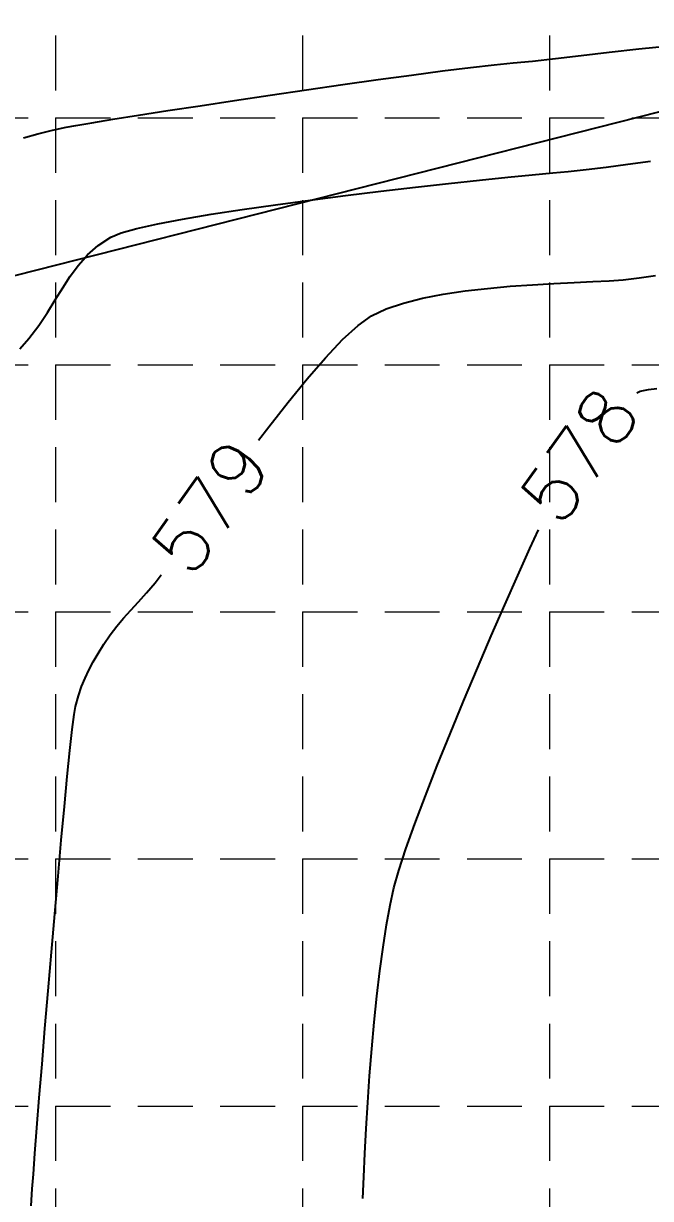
# Model space of a CAD drawing. Header units: inches. Extents: x 2547543 to 2548696, y 7125653 to 7126375.
# Drawn here: x 2548405.2 to 2548451, y 7126151.6 to 7126237.3 of the extents above; entities that cross this region are included whole.
import ezdxf

# ---------------------------------------------------------------- set-up
doc = ezdxf.new("R2010")
doc.units = ezdxf.units.IN
doc.header["$MEASUREMENT"] = 0
doc.linetypes.add('HIDDEN', pattern=[0.375, 0.25, -0.125])
for name, color, linetype in [('CONT-MJR', 6, 'Continuous'), ('CONT-MNR', 14, 'Continuous'), ('GRID', 254, 'HIDDEN'), ('V-AREA', 6, 'Continuous')]:
    doc.layers.add(name, color=color, linetype=linetype)
doc.styles.add('L80', font='simplex', dxfattribs={"height": 3.2})

msp = doc.modelspace()

# ---------------------------------------------------------------- linework, layer by layer
at = {"layer": 'CONT-MJR', "color": 35, "elevation": 580}
for points in [[(2548446.255169621, 7126226.609303651), (2548447.711519725, 7126226.790091434)], [(2548442.337593412, 7126226.236404806), (2548443.824650587, 7126226.378169578)], [(2548431.29226297, 7126225.030683422), (2548433.812161945, 7126225.325156872)], [(2548416.847821386, 7126223.002426908), (2548418.919117273, 7126223.352204845)], [(2548421.193060133, 7126223.702458242), (2548423.618498049, 7126224.049309946)], [(2548413.517778197, 7126222.319806006), (2548415.030324389, 7126222.657001579)], [(2548415.030324389, 7126222.657001579), (2548416.847821386, 7126223.002426908)], [(2548411.612145901, 7126221.685612729), (2548412.361334729, 7126221.99471734)], [(2548409.253165731, 7126219.652303386), (2548409.920570822, 7126220.398351076)], [(2548407.561410586, 7126217.112803344), (2548408.107174751, 7126218.000503647)], [(2548406.356399212, 7126215.258931235), (2548406.989015119, 7126216.19593725)]]:
    msp.add_lwpolyline(points, dxfattribs=at)
at = {"layer": 'CONT-MJR', "color": 35, "extrusion": (0.1333979245013278, -0.9910625579340278, 0), "elevation": -6722578.915589122}
msp.add_lwpolyline([(3476294.971063815, 580), (3476296.561677674, 580)], dxfattribs=at)
at = {"layer": 'CONT-MJR', "color": 35, "extrusion": (0.1344549549377692, -0.9909197066829797, 0), "elevation": -6718867.136683538}
msp.add_lwpolyline([(3483465.151347059, 580), (3483466.8302209, 580)], dxfattribs=at)
at = {"layer": 'CONT-MJR', "color": 35, "extrusion": (0.1038733500837475, -0.9945905324013392, 0), "elevation": -6822961.910839591}
msp.add_lwpolyline([(3274877.744234126, 580), (3274879.809053343, 580)], dxfattribs=at)
at = {"layer": 'CONT-MJR', "color": 35, "extrusion": (0.09976036649451597, -0.9950114920325693, 0), "elevation": -6836443.458458328}
msp.add_lwpolyline([(3246642.548821076, 580), (3246644.353754368, 580)], dxfattribs=at)
at = {"layer": 'CONT-MJR', "color": 35, "extrusion": (0.08802316431630572, -0.9961184279711649, 0), "elevation": -6874243.327660838}
msp.add_lwpolyline([(3165824.851824577, 580.0000000000009), (3165825.98324935, 580.0000000000009)], dxfattribs=at)
at = {"layer": 'CONT-MJR', "color": 35, "extrusion": (0.1004059464434858, -0.9949465543026862, 0), "elevation": -6834335.451896122}
msp.add_lwpolyline([(3251082.037577963, 580.0000000000009), (3251083.347684485, 580.0000000000009)], dxfattribs=at)
at = {"layer": 'CONT-MJR', "color": 35, "extrusion": (0.120903013814094, -0.992664324558241, 0), "elevation": -6765836.33300065}
msp.add_lwpolyline([(3391316.31871852, 580), (3391318.910744365, 580)], dxfattribs=at)
at = {"layer": 'CONT-MJR', "color": 35, "extrusion": (0.1117651733068837, -0.9937346456854981, 0), "elevation": -6796750.851892388}
msp.add_lwpolyline([(3328930.779871755, 580.0000000000009), (3328933.210736432, 580.0000000000009)], dxfattribs=at)
at = {"layer": 'CONT-MJR', "color": 35, "extrusion": (0.1077746751121892, -0.9941753464074947, 0), "elevation": -6810060.91482434}
msp.add_lwpolyline([(3301619.118042797, 580), (3301621.39150292, 580)], dxfattribs=at)
at = {"layer": 'CONT-MJR', "color": 35, "extrusion": (0.1332439268777021, -0.9910832739735898, 0), "elevation": -6723119.49158287}
msp.add_lwpolyline([(3475226.099433045, 580), (3475228.647938426, 580)], dxfattribs=at)
at = {"layer": 'CONT-MJR', "color": 35, "extrusion": (0.1265170359187437, -0.9919644346559686, 0), "elevation": -6746541.82511769}
msp.add_lwpolyline([(3429536.886445627, 580.0000000000009), (3429539.482276876, 580.0000000000009)], dxfattribs=at)
at = {"layer": 'CONT-MJR', "color": 35, "extrusion": (0.1522338253631376, -0.9883445059367234, 0), "elevation": -6655208.137544627}
msp.add_lwpolyline([(3603568.078833025, 580.0000000000009), (3603570.379592373, 580.0000000000009)], dxfattribs=at)
at = {"layer": 'CONT-MJR', "color": 35, "extrusion": (0.5518747907306804, -0.8339269844272746, 0), "elevation": -4536344.435494619}
msp.add_lwpolyline([(6057970.213293433, 580.0000000000009), (6057971.312244242, 580.0000000000009)], dxfattribs=at)
at = {"layer": 'CONT-MJR', "color": 35, "extrusion": (0.2706213282436881, -0.9626858764413355, 0), "elevation": -6170658.528562946}
msp.add_lwpolyline([(4381828.24917525, 580.0000000000005), (4381829.450442969, 580.0000000000005)], dxfattribs=at)
at = {"layer": 'CONT-MJR', "color": 35, "extrusion": (0.6598975830102467, -0.7513555615933343, 0), "elevation": -3672635.782336927}
msp.add_lwpolyline([(6617337.583910706, 580.0000000000009), (6617338.615553226, 580.0000000000009)], dxfattribs=at)
at = {"layer": 'CONT-MJR', "color": 35, "extrusion": (0.8040462029059195, -0.5945668201241749, 0), "elevation": -2187974.974718212}
msp.add_lwpolyline([(7245008.44072069, 580.0000000000009), (7245009.438537853, 580.0000000000009)], dxfattribs=at)
at = {"layer": 'CONT-MJR', "color": 35, "extrusion": (0.8381994428956618, -0.545363817950368, 0), "elevation": -1750307.200596642}
msp.add_lwpolyline([(7363001.532999687, 580), (7363002.546491936, 580)], dxfattribs=at)
at = {"layer": 'CONT-MJR', "color": 35, "extrusion": (0.8482667434685299, -0.5295691946528758, 0), "elevation": -1612095.674200473}
msp.add_lwpolyline([(7394490.042600883, 580.0000000000009), (7394491.123470905, 580.0000000000009)], dxfattribs=at)
at = {"layer": 'CONT-MJR', "color": 35, "extrusion": (0.7937949342761816, -0.6081854999237262, 0), "elevation": -2311148.733630263}
msp.add_lwpolyline([(7206656.172562353, 580.0000000000009), (7206657.366976701, 580.0000000000009)], dxfattribs=at)
at = {"layer": 'CONT-MJR', "color": 35, "extrusion": (0.7625198360403548, -0.6469648364826257, 0), "elevation": -2667200.233202218}
msp.add_lwpolyline([(7082607.593414387, 580), (7082608.599555524, 580)], dxfattribs=at)
at = {"layer": 'CONT-MNR', "color": 35, "extrusion": (0.1126291391195355, -0.9936370952320531, 0), "elevation": -6793862.099061376}
msp.add_lwpolyline([(3334854.132506576, 581.0000000000005), (3334856.31161474, 581.0000000000005)], dxfattribs=at)
at = {"layer": 'CONT-MNR', "color": 35}
for points, elevation in [([(2548450.098975027, 7126235.396983), (2548452.346134892, 7126235.634119295)], 581), ([(2548440.947174645, 7126234.374520456), (2548442.357127932, 7126234.509310332)], 581), ([(2548442.357127932, 7126234.509310332), (2548444.020046693, 7126234.693333559)], 581), ([(2548435.801753579, 7126233.791363034), (2548437.829473641, 7126234.043402964)], 581), ([(2548431.090475849, 7126233.159878971), (2548433.536627547, 7126233.493817827)], 581), ([(2548420.623218471, 7126231.642419728), (2548423.229669797, 7126232.030816848)], 581), ([(2548423.229669797, 7126232.030816848), (2548425.880616671, 7126232.41926685)], 581), ([(2548418.117642997, 7126231.263187123), (2548420.623218471, 7126231.642419728)], 581), ([(2548413.634640816, 7126230.568661989), (2548415.769323677, 7126230.902230667)], 581), ([(2548440.716530995, 7126218.101467543), (2548442.341726215, 7126218.217706298)], 579), ([(2548442.341726215, 7126218.217706298), (2548443.911278522, 7126218.309144503)], 579), ([(2548443.911278522, 7126218.309144503), (2548445.391344617, 7126218.383487658)], 579), ([(2548446.748081204, 7126218.448441268), (2548447.947644984, 7126218.511710839)], 579), ([(2548447.947644984, 7126218.511710839), (2548448.956192659, 7126218.581001876)], 579), ([(2548435.845520837, 7126217.526892916), (2548437.434585009, 7126217.763766357)], 579), ([(2548432.940426628, 7126216.878572823), (2548434.336186944, 7126217.234396907)], 579), ([(2548427.261867954, 7126212.901333103), (2548428.511539588, 7126214.215428012)], 579), ([(2548450.810615949, 7126210.59012988), (2548451.417152122, 7126210.652517431)], 578), ([(2548423.123542725, 7126207.857092348), (2548424.535998227, 7126209.664411703)], 579), ([(2548449.950657302, 7126210.341094577), (2548450.207608785, 7126210.451554988)], 578), ([(2548414.842414447, 7126196.489400622), (2548415.286623245, 7126197.070828212)], 579), ([(2548415.286623245, 7126197.070828212), (2548415.295534299, 7126197.083162761)], 579), ([(2548440.336549818, 7126194.904065263), (2548441.283004371, 7126197.040274588)], 578), ([(2548414.22389197, 7126195.764967759), (2548414.842414447, 7126196.489400622)], 579), ([(2548413.636299887, 7126195.11249946), (2548414.22389197, 7126195.764967759)], 579), ([(2548411.099083413, 7126192.030437631), (2548411.55911437, 7126192.708449733)], 579), ([(2548438.337096062, 7126190.276288682), (2548439.347021357, 7126192.632913327)], 578), ([(2548409.734313709, 7126189.551160706), (2548410.008357532, 7126190.14231377)], 579), ([(2548409.489236436, 7126188.931801328), (2548409.734313709, 7126189.551160706)], 579), ([(2548409.048063499, 7126187.49490262), (2548409.263646203, 7126188.255845385)], 579), ([(2548408.941776298, 7126186.89425332), (2548409.048063499, 7126187.49490262)], 579), ([(2548436.346763258, 7126185.504500864), (2548437.329451005, 7126187.883661227)], 578), ([(2548408.802067633, 7126185.802738721), (2548408.941776298, 7126186.89425332)], 579), ([(2548408.633636662, 7126184.281838694), (2548408.802067633, 7126185.802738721)], 579), ([(2548435.411709895, 7126183.18827749), (2548436.346763258, 7126185.504500864)], 578), ([(2548434.546967988, 7126180.984461006), (2548435.411709895, 7126183.18827749)], 578), ([(2548433.119126832, 7126177.11192831), (2548433.775214609, 7126178.942521313)], 578), ([(2548432.601381729, 7126175.542151897), (2548433.119126832, 7126177.11192831)], 578), ([(2548407.525117634, 7126172.38835257), (2548407.766672811, 7126175.133981694)], 579), ([(2548407.283035082, 7126169.582217237), (2548407.525117634, 7126172.38835257)], 579), ([(2548406.403414238, 7126158.98221121), (2548406.600614734, 7126161.415572682)], 579), ([(2548405.891287836, 7126152.332495419), (2548405.968419788, 7126153.409405112)], 579), ([(2548405.812055875, 7126151.111440704), (2548405.891287836, 7126152.332495419)], 579)]:
    msp.add_lwpolyline(points, dxfattribs=dict(at, elevation=elevation))
at = {"layer": 'CONT-MNR', "color": 35, "extrusion": (0.1160604604691043, -0.9932421504928692, 0), "elevation": -6782303.085277162}
msp.add_lwpolyline([(3358296.09880107, 581), (3358297.984667629, 581)], dxfattribs=at)
at = {"layer": 'CONT-MNR', "color": 35, "extrusion": (0.1164943990615572, -0.9931913486268831, 0), "elevation": -6780835.190222342}
msp.add_lwpolyline([(3361260.867208181, 581.0000000000009), (3361262.921760381, 581.0000000000009)], dxfattribs=at)
at = {"layer": 'CONT-MNR', "color": 35, "extrusion": (0.1302403694204801, -0.9914824487469341, 0), "elevation": -6733626.509539006}
msp.add_lwpolyline([(3454850.406175723, 581), (3454852.690760825, 581)], dxfattribs=at)
at = {"layer": 'CONT-MNR', "color": 35, "extrusion": (0.113127535589027, -0.9935804751964249, 0), "elevation": -6792188.515955058}
msp.add_lwpolyline([(3338251.36497777, 581), (3338253.110114509, 581)], dxfattribs=at)
at = {"layer": 'CONT-MNR', "color": 35, "extrusion": (0.09616849401429078, -0.9953650690872287, 0), "elevation": -6848125.042552201}
msp.add_lwpolyline([(3221946.937028972, 581.0000000000009), (3221948.327239717, 581.0000000000009)], dxfattribs=at)
at = {"layer": 'CONT-MNR', "color": 35, "extrusion": (0.1422969798942357, -0.9898240093637755, 0), "elevation": -6691082.63860077}
msp.add_lwpolyline([(3536534.474004469, 581), (3536537.140197746, 581)], dxfattribs=at)
at = {"layer": 'CONT-MNR', "color": 35, "extrusion": (0.139142468339304, -0.9902723733925156, 0), "elevation": -6702316.832260361}
msp.add_lwpolyline([(3515199.980169286, 581), (3515202.576219756, 581)], dxfattribs=at)
at = {"layer": 'CONT-MNR', "color": 35, "extrusion": (0.1519241972041207, -0.9883921480383601, 0), "elevation": -6656344.648976289}
msp.add_lwpolyline([(3601481.04524925, 581), (3601483.421147646, 581)], dxfattribs=at)
at = {"layer": 'CONT-MNR', "color": 35, "extrusion": (0.1613270287094518, -0.9869010030432535, 0), "elevation": -6621756.104173841}
msp.add_lwpolyline([(3664682.128884424, 581.0000000000009), (3664683.687570684, 581.0000000000009)], dxfattribs=at)
at = {"layer": 'CONT-MNR', "color": 35, "extrusion": (0.1573308754341818, -0.9875459460881373, 0), "elevation": -6636535.960865065}
msp.add_lwpolyline([(3637849.759577077, 581.0000000000009), (3637851.647758692, 581.0000000000009)], dxfattribs=at)
at = {"layer": 'CONT-MNR', "color": 35, "extrusion": (0.2400017410707032, -0.9707724575218598, 0), "elevation": -6306325.090883834}
msp.add_lwpolyline([(4184230.065304935, 581), (4184231.153125854, 581)], dxfattribs=at)
at = {"layer": 'CONT-MNR', "color": 35, "extrusion": (0.2165678058569675, -0.9762675788257535, 0), "elevation": -6405203.799171634}
msp.add_lwpolyline([(4031239.361012595, 581), (4031240.387463251, 581)], dxfattribs=at)
at = {"layer": 'CONT-MNR', "color": 35, "extrusion": (0.1824167632062564, -0.9832212998615075, 0), "elevation": -6541788.415065756}
msp.add_lwpolyline([(3805593.134184088, 581.0000000000005), (3805593.86274234, 581.0000000000005)], dxfattribs=at)
at = {"layer": 'CONT-MNR', "color": 35, "extrusion": (0.1678458735323626, -0.9858132494231137, 0), "elevation": -6597391.830825885}
msp.add_lwpolyline([(3708363.701982669, 581.0000000000005), (3708364.874102912, 581.0000000000005)], dxfattribs=at)
at = {"layer": 'CONT-MNR', "color": 35, "extrusion": (0.2561167252647108, -0.966645862267915, 0), "elevation": -6235850.499986386}
msp.add_lwpolyline([(4288551.80631306, 581.0000000000009), (4288552.894990616, 581.0000000000009)], dxfattribs=at)
at = {"layer": 'CONT-MNR', "color": 35, "extrusion": (0.04782011602449946, -0.9988559638423367, 0), "elevation": -6996198.777693342}
msp.add_lwpolyline([(2886306.467585389, 579), (2886307.825875909, 579)], dxfattribs=at)
at = {"layer": 'CONT-MNR', "color": 35, "extrusion": (0.1117305956195911, -0.9937385340231562, 0), "elevation": -6796858.286031851}
msp.add_lwpolyline([(3328708.576330473, 579), (3328709.758889467, 579)], dxfattribs=at)
at = {"layer": 'CONT-MNR', "color": 35, "extrusion": (0.1538909982660515, -0.98808783043446, 0), "elevation": -6649146.452713714}
msp.add_lwpolyline([(3614753.472878947, 579.0000000000009), (3614754.662171989, 579.0000000000009)], dxfattribs=at)
at = {"layer": 'CONT-MNR', "color": 35, "extrusion": (0.1902519122752054, -0.9817353054034614, 0), "elevation": -6511214.547214699}
msp.add_lwpolyline([(3857664.417469695, 579), (3857665.954883991, 579)], dxfattribs=at)
at = {"layer": 'CONT-MNR', "color": 35, "extrusion": (0.1148088844544869, -0.9933875980956861, 0), "elevation": -6786513.088887914}
msp.add_lwpolyline([(3349739.253877299, 579), (3349740.899711367, 579)], dxfattribs=at)
at = {"layer": 'CONT-MNR', "color": 35, "extrusion": (0.08994678294988444, -0.9959465729831929, 0), "elevation": -6868108.452496935}
msp.add_lwpolyline([(3179089.537208136, 579), (3179091.190906116, 579)], dxfattribs=at)
at = {"layer": 'CONT-MNR', "color": 35, "extrusion": (0.3235470792400421, -0.9462120732241996, 0), "elevation": -5918374.412405532}
msp.add_lwpolyline([(4717023.353821062, 579.0000000000009), (4717024.67312725, 579.0000000000009)], dxfattribs=at)
at = {"layer": 'CONT-MNR', "color": 35, "extrusion": (0.5786115054597739, -0.8156032894425905, 0), "elevation": -4337613.886441427}
msp.add_lwpolyline([(6201817.733718788, 579), (6201818.937481191, 579)], dxfattribs=at)
at = {"layer": 'CONT-MNR', "color": 35, "extrusion": (-0.4281805840083701, 0.90369319322337, 0), "elevation": 5348724.33062977}
msp.add_lwpolyline([(-5354306.714793145, 579), (-5354307.895595743, 579)], dxfattribs=at)
at = {"layer": 'CONT-MNR', "color": 35, "extrusion": (0.6745957827658674, -0.7381873270887997, 0), "elevation": -3541321.897384111}
msp.add_lwpolyline([(6688531.688024208, 579), (6688533.221060215, 579)], dxfattribs=at)
at = {"layer": 'CONT-MNR', "color": 35, "extrusion": (0.7546228170186936, -0.6561588253119601, 0), "elevation": -2752826.126943632}
msp.add_lwpolyline([(7049773.857025167, 579.0000000000009), (7049775.892819197, 579.0000000000009)], dxfattribs=at)
at = {"layer": 'CONT-MNR', "color": 35, "extrusion": (0.774266795521887, -0.6328593282493895, 0), "elevation": -2536727.7620672}
msp.add_lwpolyline([(7130381.76102725, 579.0000000000009), (7130383.957511441, 579.0000000000009)], dxfattribs=at)
at = {"layer": 'CONT-MNR', "color": 35, "extrusion": (0.2239684673433552, -0.9745963911465445, 0), "elevation": -6374406.501537285}
msp.add_lwpolyline([(4079756.808153154, 578.0000000000005), (4079757.426878167, 578.0000000000005)], dxfattribs=at)
at = {"layer": 'CONT-MNR', "color": 35, "extrusion": (0.7977646601566297, -0.6029689436489888, 0), "elevation": -2263840.11672574}
msp.add_lwpolyline([(7221655.565836362, 579.0000000000009), (7221656.788091997, 579.0000000000009)], dxfattribs=at)
at = {"layer": 'CONT-MNR', "color": 35, "extrusion": (0.9080816399473313, -0.4187931890451008, 0), "elevation": -670210.0623287326}
msp.add_lwpolyline([(7538440.688147467, 578.0000000000009), (7538442.190042055, 578.0000000000009)], dxfattribs=at)
at = {"layer": 'CONT-MNR', "color": 35, "extrusion": (0.9115024713887802, -0.4112945959432802, 0), "elevation": -608055.8046442596}
msp.add_lwpolyline([(7543706.341592155, 578), (7543708.482888401, 578)], dxfattribs=at)
at = {"layer": 'CONT-MNR', "color": 35, "extrusion": (0.7354662704125796, -0.6775613367698975, 0), "elevation": -2954162.013950208}
msp.add_lwpolyline([(6967781.867444305, 579), (6967782.691676319, 579)], dxfattribs=at)
at = {"layer": 'CONT-MNR', "color": 35, "extrusion": (0.7407111372098136, -0.6718236459170998, 0), "elevation": -2899908.025778564}
msp.add_lwpolyline([(6990535.011386755, 579), (6990535.801995225, 579)], dxfattribs=at)
at = {"layer": 'CONT-MNR', "color": 35, "extrusion": (0.9167640912209514, -0.3994290938925495, 0), "elevation": -510090.9842645829}
msp.add_lwpolyline([(7550958.332199086, 578), (7550960.809556082, 578)], dxfattribs=at)
at = {"layer": 'CONT-MNR', "color": 35, "extrusion": (0.7596982429285326, -0.6502757720316054, 0), "elevation": -2697966.719453141}
msp.add_lwpolyline([(7070927.158993354, 579), (7070927.9365669, 579)], dxfattribs=at)
at = {"layer": 'CONT-MNR', "color": 35, "extrusion": (0.7902597644303068, -0.6127719842833514, 0), "elevation": -2352824.127965102}
msp.add_lwpolyline([(7193138.578913599, 579.0000000000005), (7193139.365390595, 579.0000000000005)], dxfattribs=at)
at = {"layer": 'CONT-MNR', "color": 35, "extrusion": (0.8509383215943931, -0.5252656212261728, 0), "elevation": -1574603.020458261}
msp.add_lwpolyline([(7402541.829393462, 579), (7402542.62483966, 579)], dxfattribs=at)
at = {"layer": 'CONT-MNR', "color": 35, "extrusion": (0.8645059949416515, -0.5026225071661089, 0), "elevation": -1378667.853147678}
msp.add_lwpolyline([(7441522.995091059, 579), (7441523.71216093, 579)], dxfattribs=at)
at = {"layer": 'CONT-MNR', "color": 35, "extrusion": (0.8841406236938898, -0.4672208873051157, 0), "elevation": -1076352.06717983}
msp.add_lwpolyline([(7491224.582308591, 579), (7491225.251135463, 579)], dxfattribs=at)
at = {"layer": 'CONT-MNR', "color": 35, "extrusion": (0.92160465568776, -0.3881299506797249, 0), "elevation": -417235.2442693571}
msp.add_lwpolyline([(7556652.785878081, 578.0000000000005), (7556655.382031908, 578.0000000000005)], dxfattribs=at)
at = {"layer": 'CONT-MNR', "color": 35, "extrusion": (0.9485689014195564, -0.3165707492168154, 0), "elevation": 161399.020371255}
msp.add_lwpolyline([(7566432.395059752, 579), (7566433.107665808, 579)], dxfattribs=at)
at = {"layer": 'CONT-MNR', "color": 35, "extrusion": (0.994849086103157, -0.1013671341200549, 0), "elevation": 1812921.122329459}
msp.add_lwpolyline([(7347800.901363426, 579), (7347802.79994846, 579)], dxfattribs=at)
at = {"layer": 'CONT-MNR', "color": 35, "extrusion": (0.9953788182817023, -0.09602608039549396, 0), "elevation": 1852332.419297039}
msp.add_lwpolyline([(7337962.477667781, 579), (7337964.683090718, 579)], dxfattribs=at)
at = {"layer": 'CONT-MNR', "color": 35, "extrusion": (0.9354184798122724, -0.3535424551955497, 0), "elevation": -135554.751588311}
msp.add_lwpolyline([(7566939.007076152, 578), (7566941.189991858, 578)], dxfattribs=at)
at = {"layer": 'CONT-MNR', "color": 35, "extrusion": (0.9957234004180634, -0.09238457587654467, 0), "elevation": 1879160.572642189}
msp.add_lwpolyline([(7331135.541323354, 579), (7331137.99198093, 579)], dxfattribs=at)
at = {"layer": 'CONT-MNR', "color": 35, "extrusion": (0.9959676316512621, -0.0897133028205747, 0), "elevation": 1898818.940107453}
msp.add_lwpolyline([(7326065.848605688, 579.0000000000009), (7326068.482871057, 579.0000000000009)], dxfattribs=at)
at = {"layer": 'CONT-MNR', "color": 35, "extrusion": (0.9621527931083901, -0.2725105552335974, 0), "elevation": 510023.4917840152}
msp.add_lwpolyline([(7550943.176206907, 578), (7550944.485240079, 578)], dxfattribs=at)
at = {"layer": 'CONT-MNR', "color": 35, "extrusion": (0.9764693011358495, -0.2156564488701089, 0), "elevation": 951660.4131032953}
msp.add_lwpolyline([(7508074.975599803, 578.0000000000009), (7508076.269631878, 578.0000000000009)], dxfattribs=at)
at = {"layer": 'CONT-MNR', "color": 35, "extrusion": (0.9838775093996756, -0.1788436370058819, 0), "elevation": 1232874.194513878}
msp.add_lwpolyline([(7467050.728686293, 578.0000000000009), (7467052.202951154, 578.0000000000009)], dxfattribs=at)
at = {"layer": 'CONT-MNR', "color": 35, "extrusion": (0.9883491025963135, -0.1522039795703837, 0), "elevation": 1434108.513787959}
msp.add_lwpolyline([(7431025.094322463, 578.0000000000005), (7431026.721453343, 578.0000000000005)], dxfattribs=at)
at = {"layer": 'CONT-MNR', "color": 35, "extrusion": (0.996422767363462, -0.08450839413774432, 0), "elevation": 1937069.8895846}
msp.add_lwpolyline([(7316036.607680041, 579.0000000000009), (7316039.422912454, 579.0000000000009)], dxfattribs=at)
at = {"layer": 'CONT-MNR', "color": 35, "extrusion": (0.9912655129317661, -0.1318813211646086, 0), "elevation": 1586363.503467296}
msp.add_lwpolyline([(7400015.276214911, 578), (7400017.028131505, 578)], dxfattribs=at)
at = {"layer": 'CONT-MNR', "color": 35, "extrusion": (0.9932848068626982, -0.1156948246713423, 0), "elevation": 1706857.232134646}
msp.add_lwpolyline([(7373153.083171193, 578.0000000000009), (7373154.931401939, 578.0000000000009)], dxfattribs=at)
at = {"layer": 'CONT-MNR', "color": 35, "extrusion": (0.9965312851010488, -0.0832189750889311, 0), "elevation": 1946535.052138942}
msp.add_lwpolyline([(7313521.206333311, 579), (7313523.958588236, 579)], dxfattribs=at)
at = {"layer": 'CONT-MNR', "color": 35, "extrusion": (0.9947524044946349, -0.1023115523884879, 0), "elevation": 1805968.728552395}
msp.add_lwpolyline([(7349503.1661522, 578), (7349505.081994161, 578)], dxfattribs=at)
at = {"layer": 'CONT-MNR', "color": 35, "extrusion": (0.9958638759872332, -0.09085780375776487, 0), "elevation": 1890422.533432493}
msp.add_lwpolyline([(7328232.654280826, 578), (7328234.608886442, 578)], dxfattribs=at)
at = {"layer": 'CONT-MNR', "color": 35, "extrusion": (0.9966321863692961, -0.08200173835204186, 0), "elevation": 1955466.4182744}
msp.add_lwpolyline([(7311135.603300947, 579), (7311138.230925037, 579)], dxfattribs=at)
at = {"layer": 'CONT-MNR', "color": 35, "extrusion": (0.9967369259698948, -0.08071864969190541, 0), "elevation": 1964900.700602364}
msp.add_lwpolyline([(7308613.255088789, 578.0000000000009), (7308615.219516586, 578.0000000000009)], dxfattribs=at)
at = {"layer": 'CONT-MNR', "color": 35, "extrusion": (0.9974460501554462, -0.07142392476824055, 0), "elevation": 2032943.55662007}
msp.add_lwpolyline([(7289977.682385398, 578.0000000000009), (7289979.627631627, 578.0000000000009)], dxfattribs=at)
at = {"layer": 'CONT-MNR', "color": 35, "extrusion": (0.9968400688846595, -0.0794347346318179, 0), "elevation": 1974289.067029464}
msp.add_lwpolyline([(7306070.603700369, 579), (7306072.797099691, 579)], dxfattribs=at)
at = {"layer": 'CONT-MNR', "color": 35, "extrusion": (0.9980403097647129, -0.062574276542009, 0), "elevation": 2097521.982982196}
msp.add_lwpolyline([(7271657.86158986, 578.0000000000005), (7271659.758609906, 578.0000000000005)], dxfattribs=at)
at = {"layer": 'CONT-MNR', "color": 35, "extrusion": (0.996968801469678, -0.07780237076152405, 0), "elevation": 1986249.610838445}
msp.add_lwpolyline([(7302826.162225073, 579.0000000000005), (7302828.046030587, 579.0000000000005)], dxfattribs=at)
at = {"layer": 'CONT-MNR', "color": 35, "extrusion": (0.9985526962524995, -0.05378208630076875, 0), "elevation": 2161482.289974522}
msp.add_lwpolyline([(7252901.10498393, 578.0000000000005), (7252902.924708262, 578.0000000000005)], dxfattribs=at)
at = {"layer": 'CONT-MNR', "color": 35, "extrusion": (0.9971458230296725, -0.07549971930065204, 0), "elevation": 2003109.784690209}
msp.add_lwpolyline([(7298218.041736768, 579.0000000000009), (7298219.554296321, 579.0000000000009)], dxfattribs=at)
at = {"layer": 'CONT-MNR', "color": 35, "extrusion": (0.9990045723076403, -0.04460789737735695, 0), "elevation": 2228010.556122317}
msp.add_lwpolyline([(7232739.751017752, 578), (7232741.464365926, 578)], dxfattribs=at)
at = {"layer": 'CONT-MNR', "color": 35, "extrusion": (0.9994058324594199, -0.03446711543041999, 0), "elevation": 2301297.905426261}
msp.add_lwpolyline([(7209754.541046196, 578), (7209756.11894227, 578)], dxfattribs=at)
at = {"layer": 'GRID', "color": 252, "linetype": 'HIDDEN', "lineweight": 0, "ltscale": 16}
for p, q in [((2548407.58331359, 7126356.376313465), (2548407.58331359, 7125726.296813901)), ((2548425.583313589, 7126356.376313465), (2548425.583313589, 7125726.296813901)), ((2548443.583313589, 7126356.376313465), (2548443.583313589, 7125726.296813901)), ((2547561.583313602, 7126230.376313467), (2548677.583313586, 7126230.376313467)), ((2547561.583313602, 7126212.376313467), (2548677.583313586, 7126212.376313467)), ((2547561.583313602, 7126194.376313467), (2548677.583313586, 7126194.376313467)), ((2547561.583313602, 7126176.376313468), (2548677.583313586, 7126176.376313468)), ((2547561.583313602, 7126158.376313468), (2548677.583313586, 7126158.376313468))]:
    msp.add_line(p, q, dxfattribs=at)
at = {"layer": 'V-AREA', "color": 7}
msp.add_line((2548465.284300001, 7126234.274800001), (2548242.352204377, 7126177.704914558), dxfattribs=at)

# ---------------------------------------------------------------- texts
at = {"layer": 'CONT-MNR', "color": 35, "char_height": 4, "width": 15.04761904761905, "attachment_point": 1, "style": 'L80'}
for s, insert, rotation in [('\\Fsimplex.shx;\\W1.0000000000;\\T1.0000000000;\\o\\l578', (2548441.138568726, 7126202.761342418, 578), 54.54715205965401), ('\\Fsimplex.shx;\\W1.0000000000;\\T1.0000000000;\\o\\l579', (2548414.246939998, 7126199.061217988, 579), 54.45869831921583)]:
    msp.add_mtext(s, dxfattribs=dict(at, insert=insert, rotation=rotation))

doc.saveas('drawing.dxf')
